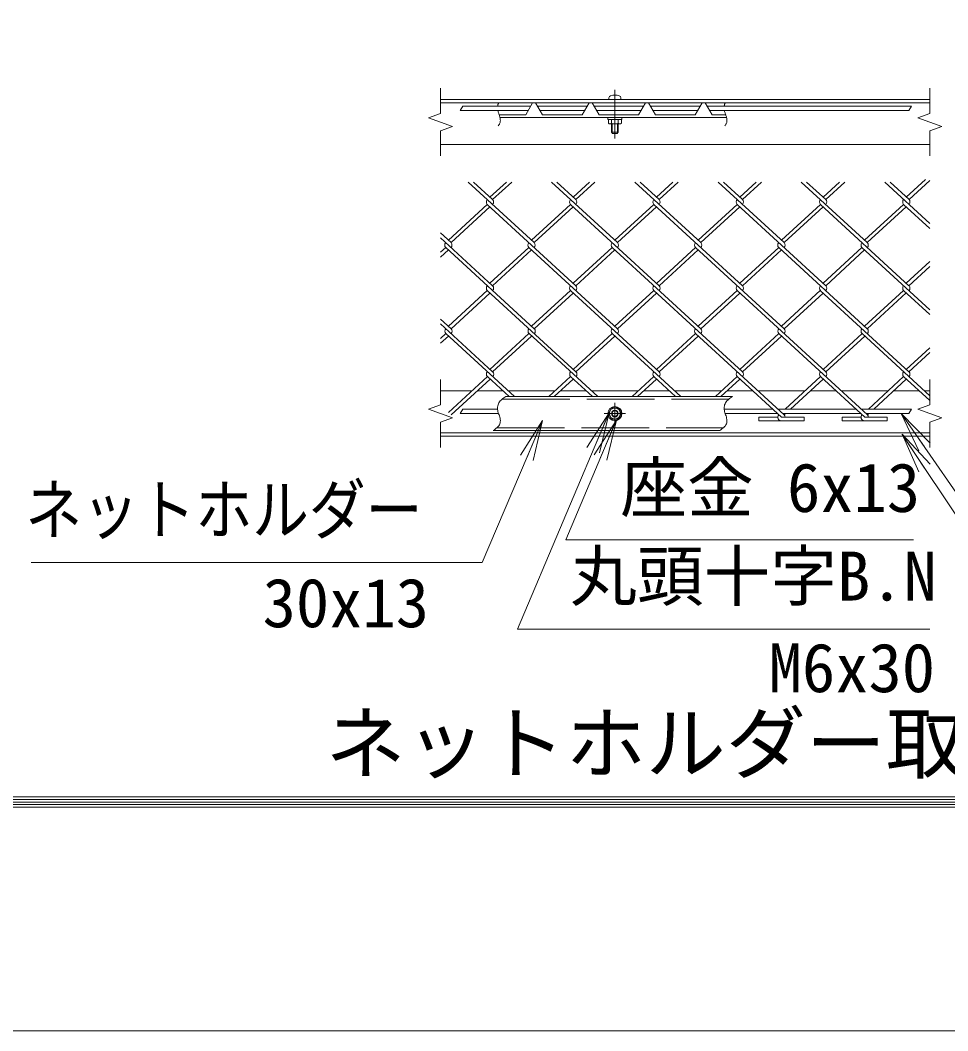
# Model space of a CAD drawing. Units: millimetres at full size; details may follow other scales. Extents: x -18900 to 18900, y -13365 to 13365.
# Drawn here: x -10348 to -6241, y -13365 to -8892 of the extents above; entities that cross this region are included whole.
import ezdxf
from ezdxf.enums import TextEntityAlignment as Align

# ---------------------------------------------------------------- set-up
doc = ezdxf.new("R2010")
doc.units = ezdxf.units.MM
doc.header["$LTSCALE"] = 50
doc.linetypes.add('DASHED', pattern=[7.5, 6, -1.5])
doc.linetypes.add('USER1', pattern=[50.8, 31.75, -6.35, 6.35, -6.35])
for name, color, linetype, lineweight in [('0-0_D-STR-TXT', 7, 'Continuous', 13), ('0-1_D-STR1', 1, 'Continuous', 18), ('0-2_D-BMK', 2, 'USER1', 13), ('0-3_D-STR3', 3, 'Continuous', 13), ('0-7_D-STR-DIM', 7, 'Continuous', 13), ('0-8_0', 7, 'Continuous', 18), ('0-A_D-TTL-TXT', 7, 'Continuous', 13), ('0-B_D-STR2', 7, 'Continuous', 13), ('0-C_D-TTL', 7, 'Continuous', 18)]:
    doc.layers.add(name, color=color, linetype=linetype, lineweight=lineweight)
doc.styles.add('ＭＳ ゴシック', font='')
doc.styles.get('ＭＳ ゴシック').set_extended_font_data('MS Gothic')

# ---------------------------------------------------------------- blocks, each defined once
blk = doc.blocks.new('_Open')
at = {"layer": '0-8_0'}
blk.add_line((-50, 8.33), (0, 0), dxfattribs=at)
blk.add_lwpolyline([(-50, -8.33), (0, 0), (-50, 0)], dxfattribs=at)

msp = doc.modelspace()

# ---------------------------------------------------------------- linework, layer by layer
at = {"layer": '0-0_D-STR-TXT'}
for points in [[(-6320.45, -11587.44), (-8146.31, -11587.44), (-7741.78, -10631.58)], [(-5261.71, -11168.42), (-6075.64, -11168.42), (-6446.02, -10634.75)], [(-10300.55, -11292.77), (-8302.23, -11292.77), (-8035.89, -10665.17)], [(-6392.74, -11192.14), (-7933.06, -11192.14), (-7709.59, -10663.68)], [(-4477.5, -11591.77), (-5864.78, -11591.77), (-6442.64, -10726.09)]]:
    msp.add_lwpolyline(points, dxfattribs=at)
at = {"layer": '0-1_D-STR1'}
for p, q in [((-6320.79, -9243), (-8487.46, -9243)), ((-6320.79, -9258), (-8487.46, -9258)), ((-8487.46, -9443), (-6320.79, -9443)), ((-8348.89, -10533.11), (-8487.46, -10533.11)), ((-8210.79, -10533.11), (-8325.27, -10533.11)), ((-7980.26, -10533.11), (-8187.11, -10533.11)), ((-7842.15, -10533.11), (-7956.63, -10533.11)), ((-7611.62, -10533.11), (-7818.47, -10533.11)), ((-7473.51, -10533.11), (-7587.99, -10533.11)), ((-7243.04, -10533.11), (-7450.42, -10533.11)), ((-7104.87, -10533.11), (-7219.35, -10533.11)), ((-6874.4, -10533.11), (-7081.78, -10533.11)), ((-6736.23, -10533.11), (-6850.72, -10533.11)), ((-6505.76, -10533.11), (-6712.55, -10533.11)), ((-6367.59, -10533.11), (-6482.08, -10533.11)), ((-6320.79, -10533.11), (-6343.91, -10533.11)), ((-8487.46, -10718.11), (-6320.79, -10718.11)), ((-8487.46, -10733.11), (-6320.79, -10733.11))]:
    msp.add_line(p, q, dxfattribs=at)
at = {"layer": '0-2_D-BMK'}
for p, q in [((-7715.34, -9200.39), (-7715.34, -9416.1)), ((-7715.34, -10679.99), (-7715.34, -10586.24)), ((-7668.46, -10633.11), (-7762.21, -10633.11))]:
    msp.add_line(p, q, dxfattribs=at)
at = {"layer": '0-3_D-STR3'}
for p, q in [((-8035.24, -9311.5), (-8066.13, -9258)), ((-7785.24, -9311.5), (-7816.13, -9258)), ((-7741.59, -9235.36), (-7741.59, -9243)), ((-7741.59, -9243), (-7689.09, -9243)), ((-7689.09, -9235.36), (-7689.09, -9243)), ((-7610.24, -9311.5), (-7579.35, -9258)), ((-7535.24, -9311.5), (-7566.13, -9258)), ((-7360.24, -9311.5), (-7329.35, -9258)), ((-7285.24, -9311.5), (-7316.13, -9258)), ((-8099.28, -9292.52), (-8400.31, -9292.52)), ((-8087.74, -9272.52), (-8388.76, -9272.52)), ((-8057.74, -9272.52), (-7837.74, -9272.52)), ((-8046.19, -9292.52), (-7849.28, -9292.52)), ((-7807.74, -9272.52), (-7587.74, -9272.52)), ((-7796.19, -9292.52), (-7599.28, -9292.52)), ((-7557.74, -9272.52), (-7337.74, -9272.52)), ((-7546.19, -9292.52), (-7349.28, -9292.52)), ((-7307.74, -9272.52), (-6402.36, -9272.52)), ((-7296.19, -9292.52), (-6413.9, -9292.52)), ((-8224.08, -9323), (-7220.74, -9323)), ((-7785.24, -9311.5), (-7610.24, -9311.5)), ((-7746.59, -9323), (-7746.59, -9331)), ((-7746.59, -9331), (-7684.09, -9331)), ((-7744.21, -9331), (-7744.21, -9348.48)), ((-7686.47, -9331), (-7744.21, -9331)), ((-7729.77, -9331), (-7729.77, -9348.48)), ((-7700.9, -9331), (-7700.9, -9348.48)), ((-7686.47, -9331), (-7686.47, -9348.48)), ((-7684.09, -9323), (-7684.09, -9331)), ((-7535.24, -9311.5), (-7360.24, -9311.5)), ((-7285.24, -9311.5), (-7224.05, -9311.5)), ((-7739.84, -9351), (-7744.21, -9348.48)), ((-7690.84, -9351), (-7739.84, -9351)), ((-7730.34, -9351), (-7730.34, -9388)), ((-7730.34, -9388), (-7725.34, -9393)), ((-7700.34, -9388), (-7730.34, -9388)), ((-7727.34, -9351), (-7727.34, -9391)), ((-7700.34, -9388), (-7705.34, -9393)), ((-7703.34, -9351), (-7703.34, -9391)), ((-7700.34, -9351), (-7700.34, -9388)), ((-7690.84, -9351), (-7686.47, -9348.48)), ((-7705.34, -9393), (-7725.34, -9393)), ((-8198.18, -10558.11), (-7194.84, -10558.11)), ((-8230.18, -10633.11), (-8400.31, -10633.11)), ((-8234.87, -10613.11), (-8388.76, -10613.11)), ((-7729.77, -10608.11), (-7744.21, -10633.11)), ((-7700.9, -10608.11), (-7729.77, -10608.11)), ((-7686.47, -10633.11), (-7700.9, -10608.11)), ((-7700.9, -10658.11), (-7686.47, -10633.11)), ((-7231.53, -10613.11), (-7017.57, -10613.11)), ((-7226.84, -10633.11), (-6995.74, -10633.11)), ((-6994.48, -10613.11), (-6648.93, -10613.11)), ((-6972.65, -10633.11), (-6627.1, -10633.11)), ((-6625.25, -10613.11), (-6402.36, -10613.11)), ((-6603.42, -10633.11), (-6413.9, -10633.11)), ((-8253.5, -10708.11), (-7250.16, -10708.11))]:
    msp.add_line(p, q, dxfattribs=at)
at = {"layer": '0-3_D-STR3', "linetype": 'DASHED'}
for p, q in [((-8214.41, -10569.61), (-7211.07, -10569.61)), ((-8238.84, -10696.61), (-7235.5, -10696.61))]:
    msp.add_line(p, q, dxfattribs=at)
at = {"layer": '0-3_D-STR3'}
for points in [[(-8227.39, -9311.5), (-8110.24, -9311.5), (-8079.35, -9258)], [(-8035.24, -9311.5), (-7860.24, -9311.5), (-7829.35, -9258)], [(-7744.21, -10633.11), (-7729.77, -10658.11), (-7700.9, -10658.11)]]:
    msp.add_lwpolyline(points, dxfattribs=at)
for radius in [31.25, 24.5, 15, 12.29]:
    msp.add_circle((-7715.34, -10633.11), radius, dxfattribs=at)
for centre, radius, start, end in [((-7732.09, -9235.36), 9.5, 106.07286, 180), ((-7715.34, -9293.5), 70, 73.92714, 106.07286), ((-7698.59, -9235.36), 9.5, 0, 73.92714), ((-7736.99, -9337.93), 12.78, 235.61585, 304.38415), ((-7715.34, -9302.94), 47.77, 252.4121, 287.5879), ((-7693.69, -9337.93), 12.78, 235.61586, 304.38415)]:
    msp.add_arc(centre, radius, start, end, dxfattribs=at)
at = {"layer": '0-7_D-STR-DIM'}
for p, q in [((-8487.46, -9304.52), (-8487.46, -9193)), ((-6320.79, -9304.52), (-6320.79, -9193)), ((-8388.76, -9272.52), (-8400.31, -9292.52)), ((-6402.36, -9272.52), (-6413.9, -9292.52)), ((-8487.46, -9304.52), (-8540.32, -9323.76)), ((-8540.32, -9323.76), (-8434.6, -9362.24)), ((-8434.6, -9362.24), (-8487.46, -9381.48)), ((-8487.46, -9493), (-8487.46, -9381.48)), ((-6320.79, -9493), (-6320.79, -9381.48)), ((-8487.46, -10594.63), (-8487.46, -10483.11)), ((-6320.79, -10594.63), (-6320.79, -10483.11)), ((-8487.46, -10594.63), (-8540.32, -10613.87)), ((-8540.32, -10613.87), (-8434.6, -10652.35)), ((-8388.76, -10613.11), (-8400.31, -10633.11)), ((-6402.36, -10613.11), (-6413.9, -10633.11)), ((-8434.6, -10652.35), (-8487.46, -10671.59)), ((-8487.46, -10783.11), (-8487.46, -10671.59)), ((-6320.79, -10783.11), (-6320.79, -10671.59))]:
    msp.add_line(p, q, dxfattribs=at)
for points in [[(-8229.96, -9258), (-8230.55, -9259.23), (-8231.11, -9260.49), (-8231.63, -9261.77), (-8232.11, -9263.06), (-8232.56, -9264.38), (-8232.97, -9265.71), (-8233.34, -9267.05), (-8233.68, -9268.41), (-8233.98, -9269.77), (-8234.24, -9271.15), (-8234.46, -9272.52)], [(-7226.62, -9258), (-7227.21, -9259.23), (-7227.77, -9260.49), (-7228.29, -9261.77), (-7228.77, -9263.06), (-7229.22, -9264.38), (-7229.63, -9265.71), (-7230, -9267.05), (-7230.34, -9268.41), (-7230.64, -9269.77), (-7230.9, -9271.15), (-7231.12, -9272.52)], [(-8233.38, -9292.52), (-8232.6, -9295.53), (-8231.73, -9298.52), (-8230.77, -9301.51), (-8229.77, -9304.5), (-8228.74, -9307.51), (-8227.71, -9310.54), (-8226.7, -9313.59), (-8225.75, -9316.69), (-8224.86, -9319.83), (-8224.08, -9323.01), (-8223.42, -9326.23), (-8222.9, -9329.44), (-8222.56, -9332.64), (-8222.42, -9335.81), (-8222.5, -9338.92), (-8222.83, -9341.95), (-8223.43, -9344.88), (-8224.31, -9347.71), (-8225.46, -9350.43), (-8226.85, -9353.05), (-8228.48, -9355.58), (-8230.31, -9358.03), (-8232.33, -9360.41)], [(-7230.04, -9292.52), (-7229.26, -9295.53), (-7228.38, -9298.52), (-7227.43, -9301.51), (-7226.43, -9304.5), (-7225.4, -9307.51), (-7224.37, -9310.54), (-7223.36, -9313.59), (-7222.4, -9316.69), (-7221.52, -9319.83), (-7220.74, -9323.01), (-7220.08, -9326.23), (-7219.56, -9329.44), (-7219.22, -9332.64), (-7219.08, -9335.81), (-7219.16, -9338.92), (-7219.49, -9341.95), (-7220.08, -9344.88), (-7220.97, -9347.71), (-7222.12, -9350.43), (-7223.51, -9353.05), (-7225.14, -9355.58), (-7226.97, -9358.03), (-7228.99, -9360.41)], [(-6320.79, -9304.52), (-6373.65, -9323.76), (-6267.94, -9362.24), (-6320.79, -9381.48)], [(-8198.18, -10558.11), (-8202.58, -10561.04), (-8206.92, -10564.01), (-8211.15, -10567.07), (-8215.2, -10570.25), (-8219.01, -10573.61), (-8222.54, -10577.19), (-8225.72, -10581.02), (-8228.49, -10585.15), (-8230.8, -10589.63), (-8232.62, -10594.4), (-8233.93, -10599.39), (-8234.73, -10604.49), (-8235, -10609.6), (-8234.74, -10614.63), (-8233.99, -10619.56), (-8232.86, -10624.41), (-8231.45, -10629.23), (-8229.87, -10634.04), (-8228.21, -10638.89), (-8226.59, -10643.8), (-8225.09, -10648.81), (-8223.84, -10653.93), (-8222.93, -10659.1), (-8222.46, -10664.24), (-8222.54, -10669.26), (-8223.26, -10674.06), (-8224.72, -10678.59), (-8226.84, -10682.86), (-8229.55, -10686.9), (-8232.77, -10690.73), (-8236.41, -10694.41), (-8240.39, -10697.95), (-8244.62, -10701.39), (-8249.02, -10704.77), (-8253.5, -10708.11)], [(-7194.84, -10558.11), (-7199.24, -10561.04), (-7203.58, -10564.01), (-7207.8, -10567.07), (-7211.85, -10570.25), (-7215.67, -10573.61), (-7219.2, -10577.19), (-7222.38, -10581.02), (-7225.15, -10585.15), (-7227.46, -10589.63), (-7229.28, -10594.4), (-7230.59, -10599.39), (-7231.39, -10604.49), (-7231.66, -10609.6), (-7231.4, -10614.63), (-7230.65, -10619.56), (-7229.52, -10624.41), (-7228.11, -10629.23), (-7226.53, -10634.04), (-7224.87, -10638.89), (-7223.24, -10643.8), (-7221.75, -10648.81), (-7220.5, -10653.93), (-7219.59, -10659.1), (-7219.12, -10664.24), (-7219.19, -10669.26), (-7219.92, -10674.06), (-7221.37, -10678.59), (-7223.5, -10682.86), (-7226.21, -10686.9), (-7229.43, -10690.73), (-7233.07, -10694.41), (-7237.05, -10697.95), (-7241.28, -10701.39), (-7245.68, -10704.77), (-7250.16, -10708.11)], [(-6320.79, -10594.63), (-6373.65, -10613.87), (-6267.94, -10652.35), (-6320.79, -10671.59)]]:
    msp.add_lwpolyline(points, dxfattribs=at)
at = {"layer": '0-B_D-STR2'}
for p, q in [((-8072.13, -9876.61), (-8364.43, -9608.77)), ((-8256.45, -9686.01), (-8340.75, -9608.77)), ((-8195.84, -9608.77), (-8268.3, -9675.16)), ((-8172.16, -9608.77), (-8256.45, -9686.01)), ((-7703.5, -9876.61), (-7995.79, -9608.77)), ((-7887.82, -9686.01), (-7972.11, -9608.77)), ((-7827.2, -9608.77), (-7899.66, -9675.16)), ((-7803.52, -9608.77), (-7887.82, -9686.01)), ((-7334.86, -9876.61), (-7627.16, -9608.77)), ((-7519.18, -9686.01), (-7603.47, -9608.77)), ((-7458.56, -9608.77), (-7531.02, -9675.16)), ((-7434.88, -9608.77), (-7519.18, -9686.01)), ((-6966.22, -9876.61), (-7258.52, -9608.77)), ((-7150.54, -9686.01), (-7234.83, -9608.77)), ((-7089.93, -9608.77), (-7162.38, -9675.16)), ((-7066.24, -9608.77), (-7150.54, -9686.01)), ((-6597.61, -9876.58), (-6889.88, -9608.77)), ((-6781.9, -9686.01), (-6866.2, -9608.77)), ((-6721.29, -9608.77), (-6793.74, -9675.16)), ((-6697.6, -9608.77), (-6781.9, -9686.01)), ((-6320.82, -9791.87), (-6520.65, -9608.77)), ((-6412.99, -9685.71), (-6496.96, -9608.77)), ((-6340.42, -9597.51), (-6424.84, -9674.86)), ((-6320.82, -9601.25), (-6412.99, -9685.71)), ((-8280.14, -9707.71), (-8452.61, -9865.76)), ((-8268.3, -9718.56), (-8440.77, -9876.61)), ((-7887.82, -10067.21), (-8280.14, -9707.71)), ((-7911.5, -9707.71), (-8083.98, -9865.76)), ((-7899.66, -9718.56), (-8072.13, -9876.61)), ((-7519.18, -10067.21), (-7911.5, -9707.71)), ((-7542.86, -9707.71), (-7715.34, -9865.76)), ((-7531.02, -9718.56), (-7703.5, -9876.61)), ((-7150.54, -10067.21), (-7542.86, -9707.71)), ((-7174.22, -9707.71), (-7346.7, -9865.76)), ((-7162.38, -9718.56), (-7334.86, -9876.61)), ((-6781.93, -10067.18), (-7174.22, -9707.71)), ((-6805.58, -9707.71), (-6978.06, -9865.76)), ((-6793.74, -9718.56), (-6966.22, -9876.61)), ((-6413.29, -10067.18), (-6805.58, -9707.71)), ((-6436.68, -9707.41), (-6609.45, -9865.73)), ((-6424.84, -9718.26), (-6597.61, -9876.58)), ((-6320.82, -9813.57), (-6436.68, -9707.41)), ((-8440.77, -9876.61), (-8487.49, -9833.8)), ((-8256.45, -10067.21), (-8487.49, -9855.5)), ((-8464.46, -9898.31), (-8487.49, -9919.41)), ((-8452.61, -9909.16), (-8487.49, -9941.12)), ((-8072.13, -10257.81), (-8464.46, -9898.31)), ((-8095.82, -9898.31), (-8268.3, -10056.36)), ((-8083.98, -9909.16), (-8256.45, -10067.21)), ((-7703.5, -10257.81), (-8095.82, -9898.31)), ((-7727.18, -9898.31), (-7899.66, -10056.36)), ((-7715.34, -9909.16), (-7887.82, -10067.21)), ((-7334.86, -10257.81), (-7727.18, -9898.31)), ((-7358.54, -9898.31), (-7529.99, -10055.41)), ((-7346.7, -9909.16), (-7519.18, -10067.21)), ((-6966.25, -10257.78), (-7358.54, -9898.31)), ((-6989.9, -9898.31), (-7162.38, -10056.36)), ((-6978.06, -9909.16), (-7150.54, -10067.21)), ((-6597.61, -10257.78), (-6989.9, -9898.31)), ((-6621.29, -9898.28), (-6793.77, -10056.33)), ((-6609.45, -9909.13), (-6781.93, -10067.18)), ((-6320.82, -10173.61), (-6621.29, -9898.28)), ((-6320.82, -9960.75), (-6425.13, -10056.33)), ((-6320.82, -9982.45), (-6413.29, -10067.18)), ((-8280.14, -10088.91), (-8452.61, -10246.96)), ((-8268.3, -10099.76), (-8440.77, -10257.81)), ((-7887.82, -10448.4), (-8280.14, -10088.91)), ((-7911.5, -10088.91), (-8083.98, -10246.96)), ((-7899.66, -10099.76), (-8072.13, -10257.81)), ((-7519.21, -10448.38), (-7911.5, -10088.91)), ((-7542.86, -10088.91), (-7715.34, -10246.96)), ((-7531.02, -10099.76), (-7703.5, -10257.81)), ((-7150.57, -10448.38), (-7542.86, -10088.91)), ((-7174.22, -10088.91), (-7346.7, -10246.96)), ((-7162.38, -10099.76), (-7334.86, -10257.81)), ((-6781.93, -10448.38), (-7174.22, -10088.91)), ((-6805.61, -10088.88), (-6977.06, -10245.98)), ((-6793.77, -10099.73), (-6966.25, -10257.78)), ((-6413.29, -10448.38), (-6805.61, -10088.88)), ((-6436.68, -10088.61), (-6609.45, -10246.93)), ((-6424.84, -10099.46), (-6597.61, -10257.78)), ((-6320.82, -10194.77), (-6436.68, -10088.61)), ((-8440.77, -10257.81), (-8487.49, -10215)), ((-8256.45, -10448.4), (-8487.49, -10236.7)), ((-8464.46, -10279.51), (-8487.49, -10300.61)), ((-8159.82, -10558.11), (-8464.16, -10279.24)), ((-8095.82, -10279.51), (-8268.3, -10437.55)), ((-7791.18, -10558.11), (-8095.52, -10279.24)), ((-7727.18, -10279.51), (-7899.66, -10437.55)), ((-7423.14, -10558.11), (-7727.18, -10279.51)), ((-7358.54, -10279.51), (-7531.02, -10437.55)), ((-6966.25, -10638.98), (-7358.54, -10279.51)), ((-6989.64, -10279.21), (-7162.41, -10437.53)), ((-6597.31, -10638.71), (-6989.64, -10279.21)), ((-6621, -10279.21), (-6793.77, -10437.53)), ((-6320.82, -10554.27), (-6621, -10279.21)), ((-8452.61, -10290.36), (-8487.49, -10322.31)), ((-8083.98, -10290.36), (-8256.45, -10448.4)), ((-7715.34, -10290.36), (-7887.82, -10448.4)), ((-7346.7, -10290.36), (-7519.18, -10448.4)), ((-6977.79, -10290.06), (-7150.57, -10448.38)), ((-6609.16, -10290.06), (-6781.93, -10448.38)), ((-6320.82, -10341.94), (-6425.13, -10437.53)), ((-6320.82, -10363.65), (-6413.29, -10448.38)), ((-8279.87, -10469.81), (-8452.35, -10627.85)), ((-8268.03, -10480.66), (-8440.51, -10638.71)), ((-8183.51, -10558.11), (-8279.84, -10469.84)), ((-7911.23, -10469.81), (-8007.6, -10558.11)), ((-7899.39, -10480.66), (-7983.91, -10558.11)), ((-7814.87, -10558.11), (-7911.23, -10469.81)), ((-7542.59, -10469.81), (-7638.96, -10558.11)), ((-7530.75, -10480.66), (-7615.28, -10558.11)), ((-7446.23, -10558.11), (-7542.59, -10469.81)), ((-7173.95, -10469.81), (-7270.32, -10558.11)), ((-7162.11, -10480.66), (-7246.64, -10558.11)), ((-6977.52, -10649.81), (-7173.95, -10469.81)), ((-6805.32, -10469.81), (-6961.7, -10613.11)), ((-6793.47, -10480.66), (-6938.02, -10613.11)), ((-6609.16, -10649.56), (-6805.32, -10469.81)), ((-6436.68, -10469.81), (-6593.06, -10613.11)), ((-6424.84, -10480.66), (-6569.38, -10613.11)), ((-6320.82, -10575.97), (-6436.68, -10469.81)), ((-6959.85, -10633.11), (-6966.25, -10638.98)), ((-6591.21, -10633.11), (-6597.31, -10638.71)), ((-7077.52, -10649.81), (-6993.58, -10649.81)), ((-7077.52, -10649.81), (-7077.52, -10665.81)), ((-7077.52, -10665.81), (-6877.52, -10665.81)), ((-6709.16, -10649.56), (-6625.22, -10649.56)), ((-6709.16, -10649.56), (-6709.16, -10665.56)), ((-6709.16, -10665.56), (-6509.16, -10665.56)), ((-6609.16, -10649.56), (-6509.16, -10649.56)), ((-6509.16, -10649.56), (-6509.16, -10665.56))]:
    msp.add_line(p, q, dxfattribs=at)
msp.add_lwpolyline([(-6977.52, -10649.81), (-6877.52, -10649.81), (-6877.52, -10665.81)], dxfattribs=at)
for centre, start, end in [((-8268.3, -9696.86), 137.5, 222.5), ((-8268.3, -9696.86), 317.5, 42.5), ((-7899.66, -9696.86), 137.5, 222.5), ((-7899.66, -9696.86), 317.5, 42.5), ((-7531.02, -9696.86), 137.5, 222.5), ((-7531.02, -9696.86), 317.5, 42.5), ((-7162.11, -9696.56), 137.5, 222.5), ((-7162.11, -9696.56), 317.5, 42.5), ((-6793.47, -9696.56), 137.5, 222.5), ((-6793.47, -9696.56), 317.5, 42.5), ((-6424.84, -9696.56), 137.5, 222.5), ((-6424.84, -9696.56), 317.5, 42.5), ((-8452.64, -9887.43), 137.5, 222.5), ((-8452.64, -9887.43), 317.5, 42.5), ((-8084.01, -9887.43), 137.5, 222.5), ((-8084.01, -9887.43), 317.5, 42.5), ((-7715.37, -9887.43), 137.5, 222.5), ((-7715.37, -9887.43), 317.5, 42.5), ((-7346.73, -9887.43), 137.5, 222.5), ((-7346.73, -9887.43), 317.5, 42.5), ((-6978.09, -9887.43), 137.5, 222.5), ((-6978.09, -9887.43), 317.5, 42.5), ((-6609.45, -9887.43), 137.5, 222.5), ((-6609.45, -9887.43), 317.5, 42.5), ((-8268.3, -10078.06), 137.5, 222.5), ((-8268.3, -10078.06), 317.5, 42.5), ((-7899.66, -10078.06), 137.5, 222.5), ((-7899.66, -10078.06), 317.5, 42.5), ((-7531.02, -10078.06), 137.5, 222.5), ((-7531.02, -10078.06), 317.5, 42.5), ((-7162.11, -10077.76), 137.5, 222.5), ((-7162.11, -10077.76), 317.5, 42.5), ((-6793.47, -10077.76), 137.5, 222.5), ((-6793.47, -10077.76), 317.5, 42.5), ((-6424.84, -10077.76), 137.5, 222.5), ((-6424.84, -10077.76), 317.5, 42.5), ((-8452.35, -10268.36), 137.5, 222.5), ((-8452.35, -10268.36), 317.5, 42.5), ((-8083.71, -10268.36), 137.5, 222.5), ((-8083.71, -10268.36), 317.5, 42.5), ((-7715.07, -10268.36), 137.5, 222.5), ((-7715.07, -10268.36), 317.5, 42.5), ((-7346.43, -10268.36), 137.5, 222.5), ((-7346.43, -10268.36), 317.5, 42.5), ((-6977.79, -10268.36), 137.5, 222.5), ((-6977.79, -10268.36), 317.5, 42.5), ((-6609.16, -10268.36), 137.5, 222.5), ((-6609.16, -10268.36), 317.5, 42.5), ((-8268.03, -10458.96), 137.5, 222.5), ((-8268.03, -10458.96), 317.5, 42.5), ((-7899.39, -10458.96), 137.5, 222.5), ((-7899.39, -10458.96), 317.5, 42.5), ((-7530.75, -10458.96), 137.5, 222.5), ((-7530.75, -10458.96), 317.5, 42.5), ((-7162.11, -10458.96), 137.5, 222.5), ((-7162.11, -10458.96), 317.5, 42.5), ((-6793.47, -10458.96), 137.5, 222.5), ((-6793.47, -10458.96), 317.5, 42.5), ((-6424.84, -10458.96), 137.5, 222.5), ((-6424.84, -10458.96), 317.5, 42.5), ((-6977.52, -10649.81), 137.5, 275), ((-6977.79, -10649.56), 359.10095, 42.5), ((-6609.16, -10649.56), 137.5, 265), ((-6609.16, -10649.56), 0, 42.5)]:
    msp.add_arc(centre, 16.06, start, end, dxfattribs=at)
at = {"layer": '0-C_D-TTL', "color": 2}
msp.add_lwpolyline([(-18900, 13365), (18900, 13365), (18900, -13365), (-18900, -13365)], close=True, dxfattribs=at)
at = {"layer": '0-C_D-TTL'}
for points in [[(-17685, 12375), (17685, 12375), (17685, -12375), (-17685, -12375)], [(-17673.75, 12363.75), (17673.75, 12363.75), (17673.75, -12363.75), (-17673.75, -12363.75)], [(-17662.5, 12352.5), (17662.5, 12352.5), (17662.5, -12352.5), (-17662.5, -12352.5)], [(-17651.25, 12341.25), (17651.25, 12341.25), (17651.25, -12341.25), (-17651.25, -12341.25)], [(-17640, 12330), (17640, 12330), (17640, -12330), (-17640, -12330)]]:
    msp.add_lwpolyline(points, close=True, dxfattribs=at)

# ---------------------------------------------------------------- block references
at = {"layer": '0-0_D-STR-TXT', "xscale": 3.6, "yscale": 3.6}
for p, rotation in [((-7741, -10629.74), 67.06107), ((-6447.16, -10633.11), 124.7616), ((-8035.11, -10663.33), 67.00514), ((-7708.81, -10661.84), 67.07794), ((-6443.75, -10724.43), 123.72409)]:
    msp.add_blockref('_Open', p, dxfattribs=dict(at, rotation=rotation))

# ---------------------------------------------------------------- texts
at = {"layer": '0-0_D-STR-TXT', "style": 'ＭＳ ゴシック'}
for s, p in [('座金 6x13', (-7691.34, -11133.8)), ('丸頭十字B.N', (-7913.73, -11525.66)), ('30x13', (-9275.05, -11643.89)), ('M6x30', (-7034.37, -11931.26))]:
    msp.add_text(s, height=216.6, dxfattribs=at).set_placement(p, align=Align.BOTTOM_LEFT)
at = {"layer": '0-0_D-STR-TXT', "style": 'ＭＳ ゴシック', "width": 0.85}
msp.add_text('ネットホルダー', height=216.6, dxfattribs=at).set_placement((-10325.68, -11231.57), align=Align.BOTTOM_LEFT)
at = {"layer": '0-A_D-TTL-TXT', "style": 'ＭＳ ゴシック'}
msp.add_text('ネットホルダー取付詳細', height=259.9, dxfattribs=at).set_placement((-8996.85, -12299.74), align=Align.BOTTOM_LEFT)

doc.saveas('drawing.dxf')
